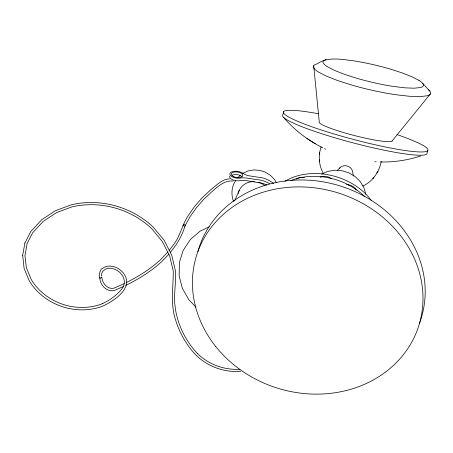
<?xml version="1.0" encoding="UTF-8"?>
<svg xmlns="http://www.w3.org/2000/svg" width="453" height="453" viewBox="0 0 453 453"><rect width="100%" height="100%" fill="white"/><g stroke="black" fill="none" stroke-linecap="round" stroke-linejoin="round"><path stroke-width="0.68" d="M323.493 173.618C318.827 165.702 318 155.464 321.171 146.851M319.461 161.806L319.484 159.818M319.535 154.79L319.558 152.661M229.58 176.115L230.005 177.95A7.248 3.437 7 0 0 241.002 180.498A14.196 6.727 7 0 1 247.417 180.798L262.536 183.312A21.416 18.811 15.8 0 1 266.851 185.118M101.67 277.208C97.599 282.06 99.145 268.578 102.871 268.142C109.366 263.589 118.505 267.134 123.165 272.768C134.762 287.406 114.654 300.481 103.188 305.934L103.103 305.979C76.478 316.319 43.856 305.299 29.207 280.713L24.1 268.318L22.673 255.356M24.909 243.012L30.742 231.591L41.733 219.716L55.481 210.662L71.472 204.767C100.334 198.006 131.755 206.761 153.233 227.123L164.224 240.396L171.755 255.266L175.509 271.16C176.075 281.908 174.031 292.559 174.733 303.289L175.339 308.618C177.921 325.322 185.792 341.126 197.332 353.448L197.276 353.391C208.374 364.461 224.326 370.226 239.931 369.274M22.65 255.492L24.932 242.87M381.301 161.421C379.286 171.834 372.587 181.721 362.734 186.081M283.708 111.585L282.785 114.875A74.745 8.624 14.8 0 0 348.572 141.67A74.745 8.624 14.8 0 0 426.817 153.952L427.723 150.656M238.284 193.414C239.643 186.109 247.179 180.945 254.456 181.681M234.58 201.036L239.275 190.186M235.594 180.764C231.466 186.596 230.99 194.592 233.465 201.2M372.853 178.754L373.985 177.117M376.828 172.978L378.045 171.223M392.088 140.991L430.35 93.964M167.814 252.055L160.362 259.875C150.164 269.167 138.431 276.641 126.047 282.678M169.128 250.52L174.484 243.403C180.504 234.864 182.434 224.388 188.142 215.69L194.558 206.511L202.061 197.916L210.956 189.552C216.676 185.288 221.919 179.15 229.597 178.867M168.924 254.139L161.489 261.823C150.911 271.483 138.658 279.139 125.792 285.362M170.243 252.598L176.223 244.688L179.926 238.437L182.825 232.253L185.051 225.962C185.832 223.918 182.072 224.093 183.233 226.041M339.931 167.791L337.213 170.413M99.87 277.553C99.501 285.316 108.21 293.861 116.262 289.671L123.278 286.523M184.705 226.37L189.892 216.964L196.126 208.063L203.59 199.513L212.066 191.517C218.629 185.951 224.337 180.305 233.284 181.007M237.984 177.383L240.407 175.294M242.344 173.629L247.91 171.002L253.703 169.943L259.733 170.356L265.356 172.185L270.515 175.402L274.654 179.688L276.262 182.519M209.246 226.834L199.994 231.2L190.407 239.456L183.069 250.611L179.405 262.508L179.139 275.928L182.344 288.284L188.805 299.671L195.9 307.128M418.991 80.407L412.054 76.829L402.474 73.024L390.899 69.264A50.47 8.335 13.3 0 0 352.462 60.651C340.69 59.315 327.644 56.506 317.168 63.856A62.961 10.379 13 0 0 318.669 72.157L326.76 76.285L337.932 80.651L351.426 84.966A58.782 9.694 13 0 0 396.25 94.773L409.24 96.251L419.688 96.614L426.89 95.832A62.961 10.379 13 0 0 428.334 89.615M124.264 283.589L115.402 287.559C109.535 290.662 102.525 284.807 101.851 277.429M321.658 174.099L327.927 171.353L335.078 170.203L342.174 170.747L349.008 172.916L355.118 176.562L360.294 181.63L363.986 187.819L365.803 194.263M420.69 155.985C407.609 160.232 393.844 162.384 380.084 161.908M240.753 371.415C224.326 372.547 207.463 366.619 195.775 354.937L195.719 354.88C186.438 345.039 179.569 332.966 175.622 320.039C170.209 304.184 173.391 287.445 173.273 271.16L169.649 255.968L162.327 241.506L151.744 228.697C130.781 208.827 100.119 200.283 71.948 206.879L56.568 212.587L43.194 221.392L32.61 232.825L27.146 243.414L24.96 255.52L26.376 267.689L31.183 279.405C45.289 303.074 76.693 313.686 102.333 303.731L102.248 303.776C110.339 300.079 118.692 293.929 123.29 286.834C124.252 284.926 124.49 282.06 124.258 280.418C123.278 274.563 118.629 270.243 113.063 268.731C107.689 266.636 100.691 270.305 101.574 276.132M374.807 161.727L376.194 161.817M258.114 182.242L261.087 183.205L264.795 185.515M322.723 147.82C307.944 140.283 294.331 130.164 283.629 117.423M324.484 148.68L325.656 149.252M306.885 138.392L315.288 143.811M422.808 83.522L429.84 91.132M353.431 176.053L352.627 171.823A7.208 6.325 17.7 0 0 346.851 165.923A7.208 6.325 17.7 0 0 339.252 168.68M313.708 65.725L319.24 121.789A37.746 4.337 14.4 0 0 352.525 135.056A37.746 4.337 14.4 0 0 392.105 140.996M232.179 175.164A5.815 2.758 7 0 1 242.083 176.806M273.618 183.55A24.4 21.421 16.3 0 0 257.389 177.134L248.533 175.713A11.387 5.396 7 0 1 242.814 173.222A7.248 3.437 7 0 0 232.729 171.551A7.248 3.437 7 0 0 231.234 176.24A7.248 3.437 7 0 0 241.319 177.916A14.196 6.727 7 0 1 247.734 178.216L256.596 179.614A24.4 21.433 15.8 0 1 269.552 183.624M290.917 180.588A57.435 43.216 16.4 0 1 364.631 196.551M284.977 181.245A57.435 43.216 16.4 0 1 371.471 200.696M320.118 177.27A9.451 7.112 16.4 0 1 331.426 178.584M296.392 178.992A9.451 7.112 16.4 0 1 304.433 177.638M346.477 184.564A9.451 7.112 16.4 0 1 356.307 190.113M397.1 134.598A74.745 8.624 14.8 0 1 408.606 150.985A74.745 8.624 14.8 0 1 299.501 122.072A74.745 8.624 14.8 0 1 318.578 113.788M326.188 59.62A54.043 8.924 13.3 0 0 327.474 66.772L334.405 70.357L343.986 74.156L355.56 77.916A50.47 8.335 13.3 0 0 394.002 86.529L405.135 87.854L414.099 88.205L420.271 87.559A54.043 8.924 13.3 0 0 418.991 80.407M347.983 184.558A21.138 18.545 17.7 0 1 349.659 185.73M197.853 251.704A116.529 102.214 17.7 0 1 341.568 186.398A116.529 102.214 17.7 0 1 419.37 323.504M233.431 176.562A5.815 2.758 7 0 0 242.746 175.679A5.815 2.758 7 0 0 234.897 171.953A5.815 2.758 7 0 0 233.431 176.562M215.594 346.347A116.529 102.214 17.7 0 0 413.799 338.187A116.529 102.214 17.7 0 0 293.737 186.998A116.529 102.214 17.7 0 0 215.594 346.347"/></g></svg>
